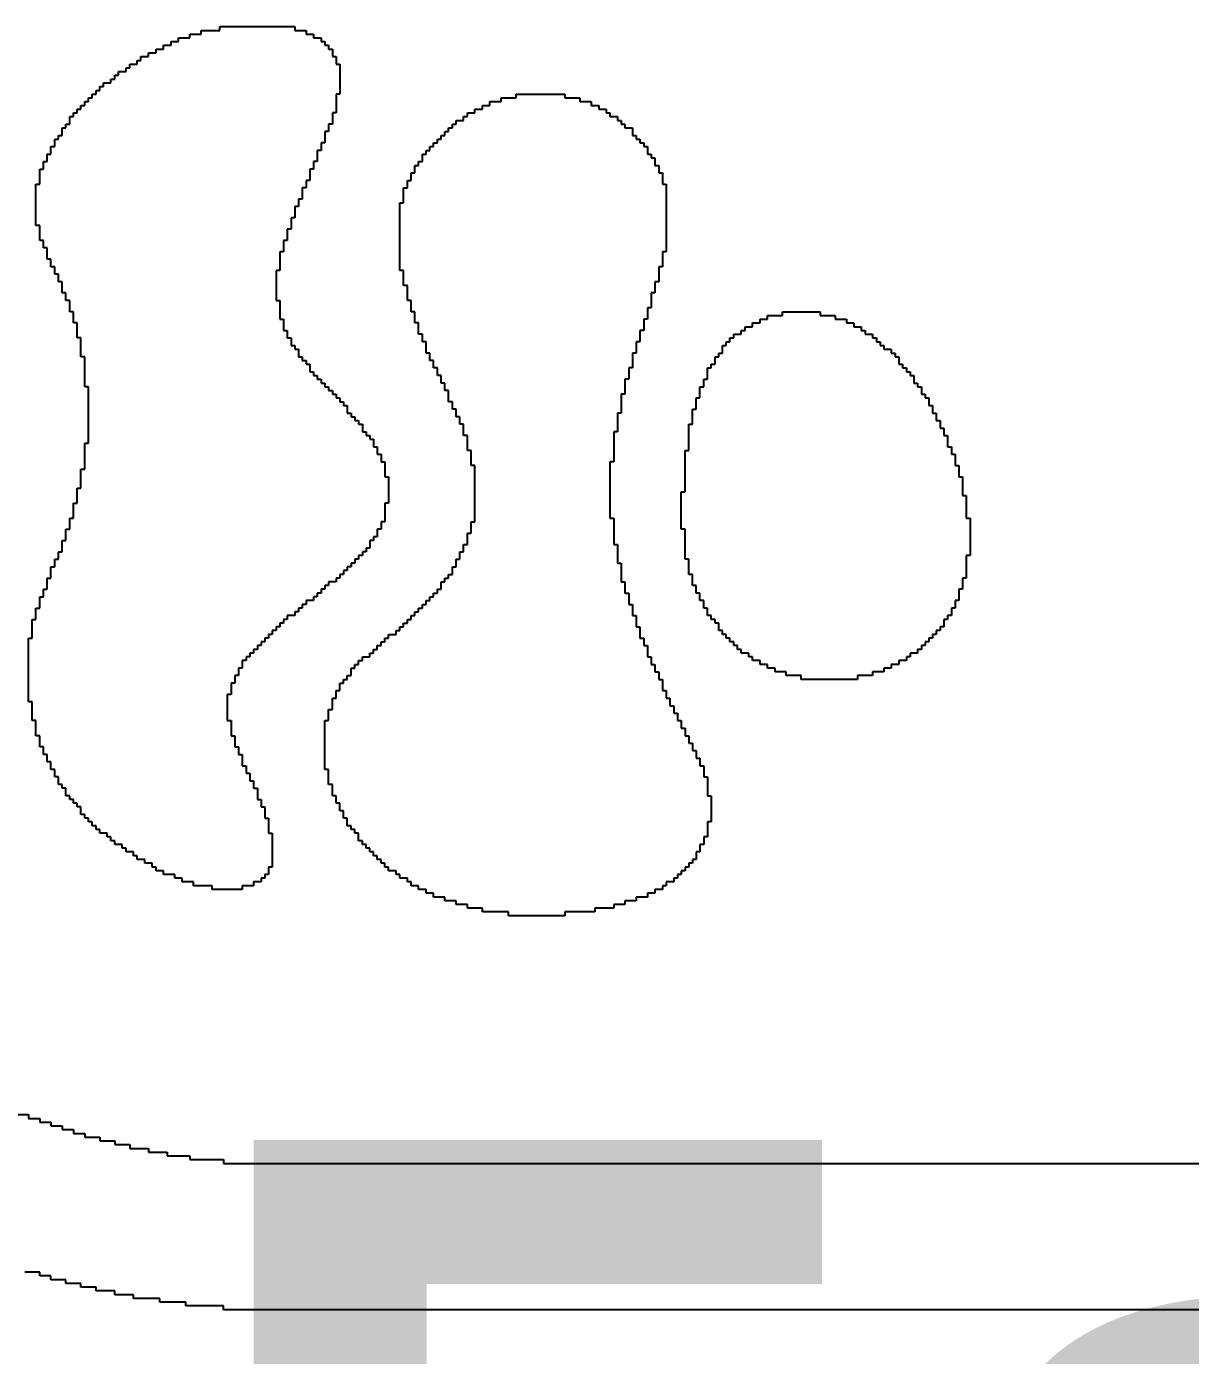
# Model space of a CAD drawing. Header units: inches. Extents: x -0.01 to 8.25, y -0.01 to 4.91.
# Drawn here: x 6.1555 to 6.2785, y 1.0331 to 1.1735 of the extents above; entities that cross this region are included whole.
import ezdxf

# ---------------------------------------------------------------- set-up
doc = ezdxf.new("R2010")
doc.units = ezdxf.units.IN
doc.header["$MEASUREMENT"] = 0
doc.layers.add('Top Overlay', color=2, linetype='Continuous')
doc.styles.add('Consolas_Bold', font='', dxfattribs={"height": 0.2})
doc.styles.get('Consolas_Bold').set_extended_font_data('Consolas', bold=True)

msp = doc.modelspace()

# ---------------------------------------------------------------- linework, layer by layer
at = {"layer": 'Top Overlay'}
for p, q in [((6.17273, 1.17235), (6.17273, 1.17275)), ((6.17273, 1.17275), (6.17392, 1.17275)), ((6.17392, 1.17275), (6.17392, 1.17314)), ((6.17392, 1.17314), (6.1759, 1.17314)), ((6.1759, 1.17314), (6.1759, 1.17354)), ((6.1759, 1.17354), (6.18383, 1.17354)), ((6.18383, 1.17354), (6.18383, 1.17314)), ((6.18383, 1.17314), (6.18502, 1.17314)), ((6.18502, 1.17314), (6.18502, 1.17275)), ((6.18502, 1.17275), (6.18581, 1.17275)), ((6.18581, 1.17275), (6.18581, 1.17235)), ((6.16995, 1.17116), (6.16995, 1.17156)), ((6.16995, 1.17156), (6.17075, 1.17156)), ((6.17075, 1.17156), (6.17075, 1.17195)), ((6.17075, 1.17195), (6.17154, 1.17195)), ((6.17154, 1.17195), (6.17154, 1.17235)), ((6.17154, 1.17235), (6.17273, 1.17235)), ((6.18581, 1.17235), (6.18661, 1.17235)), ((6.18661, 1.17235), (6.18661, 1.17195)), ((6.18661, 1.17195), (6.187, 1.17195)), ((6.187, 1.17195), (6.187, 1.17156)), ((6.187, 1.17156), (6.1874, 1.17156)), ((6.1874, 1.17156), (6.1874, 1.17116)), ((6.16718, 1.16958), (6.16718, 1.16997)), ((6.16718, 1.16997), (6.16757, 1.16997)), ((6.16757, 1.16997), (6.16757, 1.17037)), ((6.16757, 1.17037), (6.16837, 1.17037)), ((6.16837, 1.17037), (6.16837, 1.17076)), ((6.16837, 1.17076), (6.16916, 1.17076)), ((6.16916, 1.17076), (6.16916, 1.17116)), ((6.16916, 1.17116), (6.16995, 1.17116)), ((6.1874, 1.17116), (6.1878, 1.17116)), ((6.1878, 1.17116), (6.1878, 1.17037)), ((6.1878, 1.17037), (6.18819, 1.17037)), ((6.18819, 1.17037), (6.18819, 1.16958)), ((6.1652, 1.16839), (6.1652, 1.16878)), ((6.1652, 1.16878), (6.16599, 1.16878)), ((6.16599, 1.16878), (6.16599, 1.16918)), ((6.16599, 1.16918), (6.16639, 1.16918)), ((6.16639, 1.16918), (6.16639, 1.16958)), ((6.16639, 1.16958), (6.16718, 1.16958)), ((6.18819, 1.16958), (6.18859, 1.16958)), ((6.18859, 1.16958), (6.18859, 1.1664)), ((6.16321, 1.1668), (6.16321, 1.1672)), ((6.16321, 1.1672), (6.16361, 1.1672)), ((6.16361, 1.1672), (6.16361, 1.16759)), ((6.16361, 1.16759), (6.1644, 1.16759)), ((6.1644, 1.16759), (6.1644, 1.16799)), ((6.1644, 1.16799), (6.1648, 1.16799)), ((6.1648, 1.16799), (6.1648, 1.16839)), ((6.1648, 1.16839), (6.1652, 1.16839)), ((6.16163, 1.16521), (6.16163, 1.16561)), ((6.16163, 1.16561), (6.16202, 1.16561)), ((6.16202, 1.16561), (6.16202, 1.16601)), ((6.16202, 1.16601), (6.16242, 1.16601)), ((6.16242, 1.16601), (6.16242, 1.1664)), ((6.16242, 1.1664), (6.16282, 1.1664)), ((6.16282, 1.1664), (6.16282, 1.1668)), ((6.16282, 1.1668), (6.16321, 1.1668)), ((6.18859, 1.1664), (6.18819, 1.1664)), ((6.18819, 1.1664), (6.18819, 1.16442)), ((6.20445, 1.16521), (6.20445, 1.16561)), ((6.20445, 1.16561), (6.20564, 1.16561)), ((6.20564, 1.16561), (6.20564, 1.16601)), ((6.20564, 1.16601), (6.20722, 1.16601)), ((6.20722, 1.16601), (6.20722, 1.1664)), ((6.20722, 1.1664), (6.21238, 1.1664)), ((6.21238, 1.1664), (6.21238, 1.16601)), ((6.21238, 1.16601), (6.21396, 1.16601)), ((6.21396, 1.16601), (6.21396, 1.16561)), ((6.21396, 1.16561), (6.21515, 1.16561)), ((6.21515, 1.16561), (6.21515, 1.16521)), ((6.16044, 1.16402), (6.16044, 1.16442)), ((6.16044, 1.16442), (6.16083, 1.16442)), ((6.16083, 1.16442), (6.16083, 1.16482)), ((6.16083, 1.16482), (6.16123, 1.16482)), ((6.16123, 1.16482), (6.16123, 1.16521)), ((6.16123, 1.16521), (6.16163, 1.16521)), ((6.18819, 1.16442), (6.1878, 1.16442)), ((6.1878, 1.16442), (6.1878, 1.16323)), ((6.20207, 1.16402), (6.20207, 1.16442)), ((6.20207, 1.16442), (6.20286, 1.16442)), ((6.20286, 1.16442), (6.20286, 1.16482)), ((6.20286, 1.16482), (6.20366, 1.16482)), ((6.20366, 1.16482), (6.20366, 1.16521)), ((6.20366, 1.16521), (6.20445, 1.16521)), ((6.21515, 1.16521), (6.21595, 1.16521)), ((6.21595, 1.16521), (6.21595, 1.16482)), ((6.21595, 1.16482), (6.21674, 1.16482)), ((6.21674, 1.16482), (6.21674, 1.16442)), ((6.21674, 1.16442), (6.21714, 1.16442)), ((6.21714, 1.16442), (6.21714, 1.16402)), ((6.15925, 1.16204), (6.15925, 1.16283)), ((6.15925, 1.16283), (6.15964, 1.16283)), ((6.15964, 1.16283), (6.15964, 1.16323)), ((6.15964, 1.16323), (6.16004, 1.16323)), ((6.16004, 1.16323), (6.16004, 1.16402)), ((6.16004, 1.16402), (6.16044, 1.16402)), ((6.1878, 1.16323), (6.1874, 1.16323)), ((6.1874, 1.16323), (6.1874, 1.16244)), ((6.20009, 1.16244), (6.20009, 1.16283)), ((6.20009, 1.16283), (6.20048, 1.16283)), ((6.20048, 1.16283), (6.20048, 1.16323)), ((6.20048, 1.16323), (6.20088, 1.16323)), ((6.20088, 1.16323), (6.20088, 1.16363)), ((6.20088, 1.16363), (6.20167, 1.16363)), ((6.20167, 1.16363), (6.20167, 1.16402)), ((6.20167, 1.16402), (6.20207, 1.16402)), ((6.21714, 1.16402), (6.21793, 1.16402)), ((6.21793, 1.16402), (6.21793, 1.16363)), ((6.21793, 1.16363), (6.21833, 1.16363)), ((6.21833, 1.16363), (6.21833, 1.16323)), ((6.21833, 1.16323), (6.21872, 1.16323)), ((6.21872, 1.16323), (6.21872, 1.16283)), ((6.21872, 1.16283), (6.21952, 1.16283)), ((6.21952, 1.16283), (6.21952, 1.16204)), ((6.15846, 1.16085), (6.15846, 1.16165)), ((6.15846, 1.16165), (6.15885, 1.16165)), ((6.15885, 1.16165), (6.15885, 1.16204)), ((6.15885, 1.16204), (6.15925, 1.16204)), ((6.1874, 1.16244), (6.187, 1.16244)), ((6.187, 1.16244), (6.187, 1.16125)), ((6.1989, 1.16125), (6.1989, 1.16165)), ((6.1989, 1.16165), (6.19929, 1.16165)), ((6.19929, 1.16165), (6.19929, 1.16204)), ((6.19929, 1.16204), (6.19969, 1.16204)), ((6.19969, 1.16204), (6.19969, 1.16244)), ((6.19969, 1.16244), (6.20009, 1.16244)), ((6.21952, 1.16204), (6.21991, 1.16204)), ((6.21991, 1.16204), (6.21991, 1.16165)), ((6.21991, 1.16165), (6.22031, 1.16165)), ((6.22031, 1.16165), (6.22031, 1.16125)), ((6.15766, 1.15927), (6.15766, 1.16006)), ((6.15766, 1.16006), (6.15806, 1.16006)), ((6.15806, 1.16006), (6.15806, 1.16085)), ((6.15806, 1.16085), (6.15846, 1.16085)), ((6.18661, 1.16046), (6.18621, 1.16046)), ((6.18621, 1.16046), (6.18621, 1.15927)), ((6.187, 1.16125), (6.18661, 1.16125)), ((6.18661, 1.16125), (6.18661, 1.16046)), ((6.19731, 1.15927), (6.19731, 1.16006)), ((6.19731, 1.16006), (6.19771, 1.16006)), ((6.19771, 1.16006), (6.19771, 1.16046)), ((6.19771, 1.16046), (6.19811, 1.16046)), ((6.19811, 1.16046), (6.19811, 1.16085)), ((6.19811, 1.16085), (6.1985, 1.16085)), ((6.1985, 1.16085), (6.1985, 1.16125)), ((6.1985, 1.16125), (6.1989, 1.16125)), ((6.22031, 1.16125), (6.22071, 1.16125)), ((6.22071, 1.16125), (6.22071, 1.16085)), ((6.22071, 1.16085), (6.2211, 1.16085)), ((6.2211, 1.16085), (6.2211, 1.16006)), ((6.2211, 1.16006), (6.2215, 1.16006)), ((6.2215, 1.16006), (6.2215, 1.15966)), ((6.15727, 1.15847), (6.15727, 1.15927)), ((6.15727, 1.15927), (6.15766, 1.15927)), ((6.18621, 1.15927), (6.18581, 1.15927)), ((6.18581, 1.15927), (6.18581, 1.15847)), ((6.19652, 1.15808), (6.19652, 1.15887)), ((6.19652, 1.15887), (6.19692, 1.15887)), ((6.19692, 1.15887), (6.19692, 1.15927)), ((6.19692, 1.15927), (6.19731, 1.15927)), ((6.2215, 1.15966), (6.22189, 1.15966)), ((6.22189, 1.15966), (6.22189, 1.15887)), ((6.22189, 1.15887), (6.22229, 1.15887)), ((6.22229, 1.15887), (6.22229, 1.15808)), ((6.15687, 1.15689), (6.15687, 1.15847)), ((6.15687, 1.15847), (6.15727, 1.15847)), ((6.18542, 1.15728), (6.18502, 1.15728)), ((6.18502, 1.15728), (6.18502, 1.15649)), ((6.18581, 1.15847), (6.18542, 1.15847)), ((6.18542, 1.15847), (6.18542, 1.15728)), ((6.19573, 1.15649), (6.19573, 1.15728)), ((6.19573, 1.15728), (6.19612, 1.15728)), ((6.19612, 1.15728), (6.19612, 1.15808)), ((6.19612, 1.15808), (6.19652, 1.15808)), ((6.22229, 1.15808), (6.22269, 1.15808)), ((6.22269, 1.15808), (6.22269, 1.15689)), ((6.15647, 1.15253), (6.15647, 1.15689)), ((6.15647, 1.15689), (6.15687, 1.15689)), ((6.18502, 1.15649), (6.18462, 1.15649)), ((6.18462, 1.15649), (6.18462, 1.1553)), ((6.19533, 1.1549), (6.19533, 1.15649)), ((6.19533, 1.15649), (6.19573, 1.15649)), ((6.22269, 1.15689), (6.22308, 1.15689)), ((6.22308, 1.15689), (6.22308, 1.14975)), ((6.18423, 1.15451), (6.18383, 1.15451)), ((6.18383, 1.15451), (6.18383, 1.15332)), ((6.18462, 1.1553), (6.18423, 1.1553)), ((6.18423, 1.1553), (6.18423, 1.15451)), ((6.19493, 1.14777), (6.19493, 1.1549)), ((6.19493, 1.1549), (6.19533, 1.1549)), ((6.18383, 1.15332), (6.18343, 1.15332)), ((6.18343, 1.15332), (6.18343, 1.15213)), ((6.15687, 1.15253), (6.15647, 1.15253)), ((6.15687, 1.15094), (6.15687, 1.15253)), ((6.18343, 1.15213), (6.18304, 1.15213)), ((6.18304, 1.15213), (6.18304, 1.15094)), ((6.15727, 1.15094), (6.15687, 1.15094)), ((6.15727, 1.15015), (6.15727, 1.15094)), ((6.18304, 1.15094), (6.18264, 1.15094)), ((6.18264, 1.15094), (6.18264, 1.14975)), ((6.15766, 1.15015), (6.15727, 1.15015)), ((6.15766, 1.14896), (6.15766, 1.15015)), ((6.15806, 1.14896), (6.15766, 1.14896)), ((6.15806, 1.14816), (6.15806, 1.14896)), ((6.18264, 1.14975), (6.18225, 1.14975)), ((6.18225, 1.14975), (6.18225, 1.14777)), ((6.22308, 1.14975), (6.22269, 1.14975)), ((6.22269, 1.14975), (6.22269, 1.14816)), ((6.15846, 1.14816), (6.15806, 1.14816)), ((6.15846, 1.14737), (6.15846, 1.14816)), ((6.15885, 1.14737), (6.15846, 1.14737)), ((6.15885, 1.14658), (6.15885, 1.14737)), ((6.18225, 1.14777), (6.18185, 1.14777)), ((6.18185, 1.14777), (6.18185, 1.1446)), ((6.19533, 1.14777), (6.19493, 1.14777)), ((6.19533, 1.14618), (6.19533, 1.14777)), ((6.22269, 1.14816), (6.22229, 1.14816)), ((6.22229, 1.14816), (6.22229, 1.14658)), ((6.15925, 1.14658), (6.15885, 1.14658)), ((6.15925, 1.14539), (6.15925, 1.14658)), ((6.19573, 1.14618), (6.19533, 1.14618)), ((6.19573, 1.1446), (6.19573, 1.14618)), ((6.22229, 1.14658), (6.22189, 1.14658)), ((6.22189, 1.14658), (6.22189, 1.14539)), ((6.15964, 1.14539), (6.15925, 1.14539)), ((6.15964, 1.1446), (6.15964, 1.14539)), ((6.16004, 1.1446), (6.15964, 1.1446)), ((6.16004, 1.14341), (6.16004, 1.1446)), ((6.18185, 1.1446), (6.18225, 1.1446)), ((6.18225, 1.1446), (6.18225, 1.14261)), ((6.19612, 1.1446), (6.19573, 1.1446)), ((6.19612, 1.14341), (6.19612, 1.1446)), ((6.22189, 1.14539), (6.2215, 1.14539)), ((6.2215, 1.14539), (6.2215, 1.1438)), ((6.16044, 1.14341), (6.16004, 1.14341)), ((6.16044, 1.14222), (6.16044, 1.14341)), ((6.19652, 1.14341), (6.19612, 1.14341)), ((6.19652, 1.14222), (6.19652, 1.14341)), ((6.2215, 1.1438), (6.2211, 1.1438)), ((6.2211, 1.1438), (6.2211, 1.14261)), ((6.23538, 1.14301), (6.23538, 1.14341)), ((6.23538, 1.14341), (6.23934, 1.14341)), ((6.23934, 1.14341), (6.23934, 1.14301)), ((6.16083, 1.14222), (6.16044, 1.14222)), ((6.16083, 1.14063), (6.16083, 1.14222)), ((6.18225, 1.14261), (6.18264, 1.14261)), ((6.18264, 1.14261), (6.18264, 1.14142)), ((6.19692, 1.14222), (6.19652, 1.14222)), ((6.19692, 1.14103), (6.19692, 1.14222)), ((6.2211, 1.14261), (6.22071, 1.14261)), ((6.22071, 1.14261), (6.22071, 1.14142)), ((6.23141, 1.14142), (6.23141, 1.14182)), ((6.23141, 1.14182), (6.2322, 1.14182)), ((6.2322, 1.14182), (6.2322, 1.14222)), ((6.2322, 1.14222), (6.233, 1.14222)), ((6.233, 1.14222), (6.233, 1.14261)), ((6.233, 1.14261), (6.23379, 1.14261)), ((6.23379, 1.14261), (6.23379, 1.14301)), ((6.23379, 1.14301), (6.23538, 1.14301)), ((6.23934, 1.14301), (6.24093, 1.14301)), ((6.24093, 1.14301), (6.24093, 1.14261)), ((6.24093, 1.14261), (6.24212, 1.14261)), ((6.24212, 1.14261), (6.24212, 1.14222)), ((6.24212, 1.14222), (6.24291, 1.14222)), ((6.24291, 1.14222), (6.24291, 1.14182)), ((6.24291, 1.14182), (6.2437, 1.14182)), ((6.2437, 1.14182), (6.2437, 1.14142)), ((6.16123, 1.14063), (6.16083, 1.14063)), ((6.16123, 1.13865), (6.16123, 1.14063)), ((6.18264, 1.14142), (6.18304, 1.14142)), ((6.18304, 1.14142), (6.18304, 1.14063)), ((6.18304, 1.14063), (6.18343, 1.14063)), ((6.18343, 1.14063), (6.18343, 1.13984)), ((6.19731, 1.14103), (6.19692, 1.14103)), ((6.19731, 1.14023), (6.19731, 1.14103)), ((6.22071, 1.14142), (6.22031, 1.14142)), ((6.22031, 1.14142), (6.22031, 1.14023)), ((6.22982, 1.14023), (6.22982, 1.14063)), ((6.22982, 1.14063), (6.23022, 1.14063)), ((6.23022, 1.14063), (6.23022, 1.14103)), ((6.23022, 1.14103), (6.23101, 1.14103)), ((6.23101, 1.14103), (6.23101, 1.14142)), ((6.23101, 1.14142), (6.23141, 1.14142)), ((6.2437, 1.14142), (6.2441, 1.14142)), ((6.2441, 1.14142), (6.2441, 1.14103)), ((6.2441, 1.14103), (6.24489, 1.14103)), ((6.24489, 1.14103), (6.24489, 1.14063)), ((6.24489, 1.14063), (6.24529, 1.14063)), ((6.24529, 1.14063), (6.24529, 1.14023)), ((6.18343, 1.13984), (6.18383, 1.13984)), ((6.18383, 1.13984), (6.18383, 1.13944)), ((6.18383, 1.13944), (6.18423, 1.13944)), ((6.18423, 1.13944), (6.18423, 1.13865)), ((6.19771, 1.14023), (6.19731, 1.14023)), ((6.19771, 1.13904), (6.19771, 1.14023)), ((6.19811, 1.13904), (6.19771, 1.13904)), ((6.19811, 1.13825), (6.19811, 1.13904)), ((6.21991, 1.13904), (6.21952, 1.13904)), ((6.21952, 1.13904), (6.21952, 1.13746)), ((6.22031, 1.14023), (6.21991, 1.14023)), ((6.21991, 1.14023), (6.21991, 1.13904)), ((6.22864, 1.13865), (6.22864, 1.13904)), ((6.22864, 1.13904), (6.22903, 1.13904)), ((6.22903, 1.13904), (6.22903, 1.13984)), ((6.22903, 1.13984), (6.22943, 1.13984)), ((6.22943, 1.13984), (6.22943, 1.14023)), ((6.22943, 1.14023), (6.22982, 1.14023)), ((6.24529, 1.14023), (6.24568, 1.14023)), ((6.24568, 1.14023), (6.24568, 1.13984)), ((6.24568, 1.13984), (6.24608, 1.13984)), ((6.24608, 1.13984), (6.24608, 1.13944)), ((6.24608, 1.13944), (6.24687, 1.13944)), ((6.24687, 1.13944), (6.24687, 1.13904)), ((6.24687, 1.13904), (6.24727, 1.13904)), ((6.24727, 1.13904), (6.24727, 1.13865)), ((6.16163, 1.13865), (6.16123, 1.13865)), ((6.16163, 1.13548), (6.16163, 1.13865)), ((6.18423, 1.13865), (6.18462, 1.13865)), ((6.18462, 1.13865), (6.18462, 1.13825)), ((6.18462, 1.13825), (6.18502, 1.13825)), ((6.18502, 1.13825), (6.18502, 1.13786)), ((6.18502, 1.13786), (6.18542, 1.13786)), ((6.18542, 1.13786), (6.18542, 1.13706)), ((6.1985, 1.13825), (6.19811, 1.13825)), ((6.1985, 1.13746), (6.1985, 1.13825)), ((6.22784, 1.13746), (6.22784, 1.13786)), ((6.22784, 1.13786), (6.22824, 1.13786)), ((6.22824, 1.13786), (6.22824, 1.13865)), ((6.22824, 1.13865), (6.22864, 1.13865)), ((6.24727, 1.13865), (6.24767, 1.13865)), ((6.24767, 1.13865), (6.24767, 1.13786)), ((6.24767, 1.13786), (6.24806, 1.13786)), ((6.24806, 1.13786), (6.24806, 1.13746)), ((6.18542, 1.13706), (6.18581, 1.13706)), ((6.18581, 1.13706), (6.18581, 1.13667)), ((6.18581, 1.13667), (6.18621, 1.13667)), ((6.18621, 1.13667), (6.18621, 1.13627)), ((6.18621, 1.13627), (6.18661, 1.13627)), ((6.18661, 1.13627), (6.18661, 1.13587)), ((6.1989, 1.13746), (6.1985, 1.13746)), ((6.1989, 1.13667), (6.1989, 1.13746)), ((6.19929, 1.13667), (6.1989, 1.13667)), ((6.19929, 1.13587), (6.19929, 1.13667)), ((6.21912, 1.13627), (6.21872, 1.13627)), ((6.21872, 1.13627), (6.21872, 1.13468)), ((6.21952, 1.13746), (6.21912, 1.13746)), ((6.21912, 1.13746), (6.21912, 1.13627)), ((6.22705, 1.13548), (6.22705, 1.13627)), ((6.22705, 1.13627), (6.22745, 1.13627)), ((6.22745, 1.13627), (6.22745, 1.13746)), ((6.22745, 1.13746), (6.22784, 1.13746)), ((6.24806, 1.13746), (6.24846, 1.13746)), ((6.24846, 1.13746), (6.24846, 1.13706)), ((6.24846, 1.13706), (6.24886, 1.13706)), ((6.24886, 1.13706), (6.24886, 1.13667)), ((6.24886, 1.13667), (6.24925, 1.13667)), ((6.24925, 1.13667), (6.24925, 1.13587)), ((6.16202, 1.13548), (6.16163, 1.13548)), ((6.16202, 1.12953), (6.16202, 1.13548)), ((6.18661, 1.13587), (6.187, 1.13587)), ((6.187, 1.13587), (6.187, 1.13548)), ((6.187, 1.13548), (6.1874, 1.13548)), ((6.1874, 1.13548), (6.1874, 1.13508)), ((6.1874, 1.13508), (6.1878, 1.13508)), ((6.1878, 1.13508), (6.1878, 1.13468)), ((6.19969, 1.13587), (6.19929, 1.13587)), ((6.19969, 1.13508), (6.19969, 1.13587)), ((6.20009, 1.13508), (6.19969, 1.13508)), ((6.20009, 1.13389), (6.20009, 1.13508)), ((6.22665, 1.13429), (6.22665, 1.13548)), ((6.22665, 1.13548), (6.22705, 1.13548)), ((6.24925, 1.13587), (6.24965, 1.13587)), ((6.24965, 1.13587), (6.24965, 1.13548)), ((6.24965, 1.13548), (6.25005, 1.13548)), ((6.25005, 1.13548), (6.25005, 1.13468)), ((6.1878, 1.13468), (6.18819, 1.13468)), ((6.18819, 1.13468), (6.18819, 1.13429)), ((6.18819, 1.13429), (6.18859, 1.13429)), ((6.18859, 1.13429), (6.18859, 1.13389)), ((6.18859, 1.13389), (6.18899, 1.13389)), ((6.18899, 1.13389), (6.18899, 1.13349)), ((6.18899, 1.13349), (6.18938, 1.13349)), ((6.18938, 1.13349), (6.18938, 1.1327)), ((6.20048, 1.13389), (6.20009, 1.13389)), ((6.20048, 1.1331), (6.20048, 1.13389)), ((6.21872, 1.13468), (6.21833, 1.13468)), ((6.21833, 1.13468), (6.21833, 1.1327)), ((6.22626, 1.1331), (6.22626, 1.13429)), ((6.22626, 1.13429), (6.22665, 1.13429)), ((6.25005, 1.13468), (6.25044, 1.13468)), ((6.25044, 1.13468), (6.25044, 1.13429)), ((6.25044, 1.13429), (6.25084, 1.13429)), ((6.25084, 1.13429), (6.25084, 1.13349)), ((6.25084, 1.13349), (6.25124, 1.13349)), ((6.25124, 1.13349), (6.25124, 1.1327)), ((6.18938, 1.1327), (6.18978, 1.1327)), ((6.18978, 1.1327), (6.18978, 1.1323)), ((6.18978, 1.1323), (6.19018, 1.1323)), ((6.19018, 1.1323), (6.19018, 1.13191)), ((6.19018, 1.13191), (6.19057, 1.13191)), ((6.19057, 1.13191), (6.19057, 1.13151)), ((6.20088, 1.1331), (6.20048, 1.1331)), ((6.20088, 1.1323), (6.20088, 1.1331)), ((6.20128, 1.1323), (6.20088, 1.1323)), ((6.20128, 1.13151), (6.20128, 1.1323)), ((6.21833, 1.1327), (6.21793, 1.1327)), ((6.21793, 1.1327), (6.21793, 1.13072)), ((6.22586, 1.13151), (6.22586, 1.1331)), ((6.22586, 1.1331), (6.22626, 1.1331)), ((6.25124, 1.1327), (6.25163, 1.1327)), ((6.25163, 1.1327), (6.25163, 1.13191)), ((6.25163, 1.13191), (6.25203, 1.13191)), ((6.25203, 1.13191), (6.25203, 1.13111)), ((6.19057, 1.13151), (6.19097, 1.13151)), ((6.19097, 1.13151), (6.19097, 1.13072)), ((6.19097, 1.13072), (6.19136, 1.13072)), ((6.19136, 1.13072), (6.19136, 1.13032)), ((6.20167, 1.13151), (6.20128, 1.13151)), ((6.20167, 1.13032), (6.20167, 1.13151)), ((6.21793, 1.13072), (6.21753, 1.13072)), ((6.21753, 1.13072), (6.21753, 1.12755)), ((6.22546, 1.12874), (6.22546, 1.13151)), ((6.22546, 1.13151), (6.22586, 1.13151)), ((6.25203, 1.13111), (6.25243, 1.13111)), ((6.25243, 1.13111), (6.25243, 1.13032)), ((6.16163, 1.12675), (6.16163, 1.12953)), ((6.16163, 1.12953), (6.16202, 1.12953)), ((6.19136, 1.13032), (6.19176, 1.13032)), ((6.19176, 1.13032), (6.19176, 1.12993)), ((6.19176, 1.12993), (6.19216, 1.12993)), ((6.19216, 1.12993), (6.19216, 1.12913)), ((6.19216, 1.12913), (6.19255, 1.12913)), ((6.19255, 1.12913), (6.19255, 1.12834)), ((6.20207, 1.13032), (6.20167, 1.13032)), ((6.20207, 1.12874), (6.20207, 1.13032)), ((6.25243, 1.13032), (6.25282, 1.13032)), ((6.25282, 1.13032), (6.25282, 1.12913)), ((6.25282, 1.12913), (6.25322, 1.12913)), ((6.25322, 1.12913), (6.25322, 1.12834)), ((6.19255, 1.12834), (6.19295, 1.12834)), ((6.19295, 1.12834), (6.19295, 1.12755)), ((6.20247, 1.12874), (6.20207, 1.12874)), ((6.20247, 1.12715), (6.20247, 1.12874)), ((6.22507, 1.12437), (6.22507, 1.12874)), ((6.22507, 1.12874), (6.22546, 1.12874)), ((6.25322, 1.12834), (6.25361, 1.12834)), ((6.25361, 1.12834), (6.25361, 1.12715)), ((6.16123, 1.12477), (6.16123, 1.12675)), ((6.16123, 1.12675), (6.16163, 1.12675)), ((6.19295, 1.12755), (6.19335, 1.12755)), ((6.19335, 1.12755), (6.19335, 1.12596)), ((6.20286, 1.12715), (6.20247, 1.12715)), ((6.20286, 1.1212), (6.20286, 1.12715)), ((6.21753, 1.12755), (6.21714, 1.12755)), ((6.21714, 1.12755), (6.21714, 1.1216)), ((6.25361, 1.12715), (6.25401, 1.12715)), ((6.25401, 1.12715), (6.25401, 1.12596)), ((6.19335, 1.12596), (6.19374, 1.12596)), ((6.19374, 1.12596), (6.19374, 1.12318)), ((6.25401, 1.12596), (6.25441, 1.12596)), ((6.25441, 1.12596), (6.25441, 1.12398)), ((6.16083, 1.12318), (6.16083, 1.12477)), ((6.16083, 1.12477), (6.16123, 1.12477)), ((6.22467, 1.12041), (6.22467, 1.12437)), ((6.22467, 1.12437), (6.22507, 1.12437)), ((6.25441, 1.12398), (6.2548, 1.12398)), ((6.2548, 1.12398), (6.2548, 1.1216)), ((6.16044, 1.1216), (6.16044, 1.12318)), ((6.16044, 1.12318), (6.16083, 1.12318)), ((6.19374, 1.12318), (6.19335, 1.12318)), ((6.19335, 1.12318), (6.19335, 1.1212)), ((6.16004, 1.12041), (6.16004, 1.1216)), ((6.16004, 1.1216), (6.16044, 1.1216)), ((6.19335, 1.1212), (6.19295, 1.1212)), ((6.19295, 1.1212), (6.19295, 1.12041)), ((6.20247, 1.12001), (6.20247, 1.1212)), ((6.20247, 1.1212), (6.20286, 1.1212)), ((6.21714, 1.1216), (6.21753, 1.1216)), ((6.21753, 1.1216), (6.21753, 1.11882)), ((6.2548, 1.1216), (6.2552, 1.1216)), ((6.2552, 1.1216), (6.2552, 1.11763)), ((6.15964, 1.11922), (6.15964, 1.12041)), ((6.15964, 1.12041), (6.16004, 1.12041)), ((6.19255, 1.11962), (6.19216, 1.11962)), ((6.19216, 1.11962), (6.19216, 1.11922)), ((6.19295, 1.12041), (6.19255, 1.12041)), ((6.19255, 1.12041), (6.19255, 1.11962)), ((6.20207, 1.11882), (6.20207, 1.12001)), ((6.20207, 1.12001), (6.20247, 1.12001)), ((6.22507, 1.12041), (6.22467, 1.12041)), ((6.22507, 1.11724), (6.22507, 1.12041)), ((6.15885, 1.11724), (6.15885, 1.11803)), ((6.15885, 1.11803), (6.15925, 1.11803)), ((6.15925, 1.11803), (6.15925, 1.11922)), ((6.15925, 1.11922), (6.15964, 1.11922)), ((6.19136, 1.11803), (6.19097, 1.11803)), ((6.19097, 1.11803), (6.19097, 1.11763)), ((6.19176, 1.11843), (6.19136, 1.11843)), ((6.19136, 1.11843), (6.19136, 1.11803)), ((6.19216, 1.11922), (6.19176, 1.11922)), ((6.19176, 1.11922), (6.19176, 1.11843)), ((6.20128, 1.11724), (6.20128, 1.11803)), ((6.20128, 1.11803), (6.20167, 1.11803)), ((6.20167, 1.11803), (6.20167, 1.11882)), ((6.20167, 1.11882), (6.20207, 1.11882)), ((6.21753, 1.11882), (6.21793, 1.11882)), ((6.21793, 1.11882), (6.21793, 1.11684)), ((6.15846, 1.11644), (6.15846, 1.11724)), ((6.15846, 1.11724), (6.15885, 1.11724)), ((6.19018, 1.11684), (6.18978, 1.11684)), ((6.18978, 1.11684), (6.18978, 1.11644)), ((6.19057, 1.11724), (6.19018, 1.11724)), ((6.19018, 1.11724), (6.19018, 1.11684)), ((6.19097, 1.11763), (6.19057, 1.11763)), ((6.19057, 1.11763), (6.19057, 1.11724)), ((6.20088, 1.11644), (6.20088, 1.11724)), ((6.20088, 1.11724), (6.20128, 1.11724)), ((6.21793, 1.11684), (6.21833, 1.11684)), ((6.21833, 1.11684), (6.21833, 1.11486)), ((6.22546, 1.11724), (6.22507, 1.11724)), ((6.22546, 1.11565), (6.22546, 1.11724)), ((6.2552, 1.11763), (6.2548, 1.11763)), ((6.2548, 1.11763), (6.2548, 1.11525)), ((6.15766, 1.11407), (6.15766, 1.11525)), ((6.15766, 1.11525), (6.15806, 1.11525)), ((6.15806, 1.11525), (6.15806, 1.11644)), ((6.15806, 1.11644), (6.15846, 1.11644)), ((6.18859, 1.11525), (6.18819, 1.11525)), ((6.18819, 1.11525), (6.18819, 1.11486)), ((6.18899, 1.11565), (6.18859, 1.11565)), ((6.18859, 1.11565), (6.18859, 1.11525)), ((6.18938, 1.11605), (6.18899, 1.11605)), ((6.18899, 1.11605), (6.18899, 1.11565)), ((6.18978, 1.11644), (6.18938, 1.11644)), ((6.18938, 1.11644), (6.18938, 1.11605)), ((6.19969, 1.11486), (6.19969, 1.11525)), ((6.19969, 1.11525), (6.20009, 1.11525)), ((6.20009, 1.11525), (6.20009, 1.11565)), ((6.20009, 1.11565), (6.20048, 1.11565)), ((6.20048, 1.11565), (6.20048, 1.11644)), ((6.20048, 1.11644), (6.20088, 1.11644)), ((6.22586, 1.11565), (6.22546, 1.11565)), ((6.22586, 1.11446), (6.22586, 1.11565)), ((6.2548, 1.11525), (6.25441, 1.11525)), ((6.25441, 1.11525), (6.25441, 1.11407)), ((6.15727, 1.11327), (6.15727, 1.11407)), ((6.15727, 1.11407), (6.15766, 1.11407)), ((6.18661, 1.11367), (6.18621, 1.11367)), ((6.18621, 1.11367), (6.18621, 1.11327)), ((6.187, 1.11407), (6.18661, 1.11407)), ((6.18661, 1.11407), (6.18661, 1.11367)), ((6.1874, 1.11446), (6.187, 1.11446)), ((6.187, 1.11446), (6.187, 1.11407)), ((6.18819, 1.11486), (6.1874, 1.11486)), ((6.1874, 1.11486), (6.1874, 1.11446)), ((6.1985, 1.11327), (6.1985, 1.11367)), ((6.1985, 1.11367), (6.1989, 1.11367)), ((6.1989, 1.11407), (6.19929, 1.11407)), ((6.1989, 1.11367), (6.1989, 1.11407)), ((6.19929, 1.11407), (6.19929, 1.11486)), ((6.19929, 1.11486), (6.19969, 1.11486)), ((6.21833, 1.11486), (6.21872, 1.11486)), ((6.21872, 1.11486), (6.21872, 1.11367)), ((6.21872, 1.11367), (6.21912, 1.11367)), ((6.21912, 1.11367), (6.21912, 1.11248)), ((6.22626, 1.11446), (6.22586, 1.11446)), ((6.22626, 1.11367), (6.22626, 1.11446)), ((6.22665, 1.11367), (6.22626, 1.11367)), ((6.22665, 1.11288), (6.22665, 1.11367)), ((6.25441, 1.11407), (6.25401, 1.11407)), ((6.25401, 1.11407), (6.25401, 1.11288)), ((6.15687, 1.11208), (6.15687, 1.11327)), ((6.15687, 1.11327), (6.15727, 1.11327)), ((6.18502, 1.11248), (6.18462, 1.11248)), ((6.18462, 1.11248), (6.18462, 1.11208)), ((6.18581, 1.11288), (6.18502, 1.11288)), ((6.18502, 1.11288), (6.18502, 1.11248)), ((6.18621, 1.11327), (6.18581, 1.11327)), ((6.18581, 1.11327), (6.18581, 1.11288)), ((6.19731, 1.11208), (6.19731, 1.11248)), ((6.19731, 1.11248), (6.19771, 1.11248)), ((6.19771, 1.11248), (6.19771, 1.11288)), ((6.19771, 1.11288), (6.19811, 1.11288)), ((6.19811, 1.11288), (6.19811, 1.11327)), ((6.19811, 1.11327), (6.1985, 1.11327)), ((6.21912, 1.11248), (6.21952, 1.11248)), ((6.21952, 1.11248), (6.21952, 1.11129)), ((6.22705, 1.11288), (6.22665, 1.11288)), ((6.22705, 1.11208), (6.22705, 1.11288)), ((6.25401, 1.11288), (6.25361, 1.11288)), ((6.25361, 1.11288), (6.25361, 1.11208)), ((6.15608, 1.10891), (6.15608, 1.11089)), ((6.15608, 1.11089), (6.15647, 1.11089)), ((6.15647, 1.11089), (6.15647, 1.11208)), ((6.15647, 1.11208), (6.15687, 1.11208)), ((6.18304, 1.11089), (6.18264, 1.11089)), ((6.18264, 1.11089), (6.18264, 1.1105)), ((6.18383, 1.11129), (6.18304, 1.11129)), ((6.18304, 1.11129), (6.18304, 1.11089)), ((6.18423, 1.11169), (6.18383, 1.11169)), ((6.18383, 1.11169), (6.18383, 1.11129)), ((6.18462, 1.11208), (6.18423, 1.11208)), ((6.18423, 1.11208), (6.18423, 1.11169)), ((6.19573, 1.1105), (6.19573, 1.11089)), ((6.19573, 1.11089), (6.19612, 1.11089)), ((6.19612, 1.11089), (6.19612, 1.11129)), ((6.19612, 1.11129), (6.19652, 1.11129)), ((6.19652, 1.11129), (6.19652, 1.11169)), ((6.19652, 1.11169), (6.19692, 1.11169)), ((6.19692, 1.11169), (6.19692, 1.11208)), ((6.19692, 1.11208), (6.19731, 1.11208)), ((6.21952, 1.11129), (6.21991, 1.11129)), ((6.21991, 1.11129), (6.21991, 1.1101)), ((6.22745, 1.11208), (6.22705, 1.11208)), ((6.22745, 1.11129), (6.22745, 1.11208)), ((6.22784, 1.11129), (6.22745, 1.11129)), ((6.22784, 1.11089), (6.22784, 1.11129)), ((6.22824, 1.11089), (6.22784, 1.11089)), ((6.22824, 1.1105), (6.22824, 1.11089)), ((6.25282, 1.11089), (6.25243, 1.11089)), ((6.25243, 1.11089), (6.25243, 1.1101)), ((6.25322, 1.11129), (6.25282, 1.11129)), ((6.25282, 1.11129), (6.25282, 1.11089)), ((6.25361, 1.11208), (6.25322, 1.11208)), ((6.25322, 1.11208), (6.25322, 1.11129)), ((6.18185, 1.1097), (6.18145, 1.1097)), ((6.18145, 1.1097), (6.18145, 1.10931)), ((6.18225, 1.1101), (6.18185, 1.1101)), ((6.18185, 1.1101), (6.18185, 1.1097)), ((6.18264, 1.1105), (6.18225, 1.1105)), ((6.18225, 1.1105), (6.18225, 1.1101)), ((6.19454, 1.10931), (6.19454, 1.1097)), ((6.19454, 1.1097), (6.19493, 1.1097)), ((6.19493, 1.1097), (6.19493, 1.1101)), ((6.19493, 1.1101), (6.19533, 1.1101)), ((6.19533, 1.1101), (6.19533, 1.1105)), ((6.19533, 1.1105), (6.19573, 1.1105)), ((6.21991, 1.1101), (6.22031, 1.1101)), ((6.22031, 1.1101), (6.22031, 1.10891)), ((6.22864, 1.1105), (6.22824, 1.1105)), ((6.22864, 1.1097), (6.22864, 1.1105)), ((6.22903, 1.1097), (6.22864, 1.1097)), ((6.22903, 1.10931), (6.22903, 1.1097)), ((6.25203, 1.1097), (6.25163, 1.1097)), ((6.25163, 1.1097), (6.25163, 1.10931)), ((6.25243, 1.1101), (6.25203, 1.1101)), ((6.25203, 1.1101), (6.25203, 1.1097)), ((6.15568, 1.10217), (6.15568, 1.10891)), ((6.15568, 1.10891), (6.15608, 1.10891)), ((6.18026, 1.10812), (6.17987, 1.10812)), ((6.17987, 1.10812), (6.17987, 1.10772)), ((6.18066, 1.10851), (6.18026, 1.10851)), ((6.18026, 1.10851), (6.18026, 1.10812)), ((6.18106, 1.10891), (6.18066, 1.10891)), ((6.18066, 1.10891), (6.18066, 1.10851)), ((6.18145, 1.10931), (6.18106, 1.10931)), ((6.18106, 1.10931), (6.18106, 1.10891)), ((6.19255, 1.10772), (6.19255, 1.10812)), ((6.19255, 1.10812), (6.19295, 1.10812)), ((6.19295, 1.10812), (6.19295, 1.10851)), ((6.19295, 1.10851), (6.19335, 1.10851)), ((6.19335, 1.10851), (6.19335, 1.10891)), ((6.19335, 1.10891), (6.19374, 1.10891)), ((6.19374, 1.10891), (6.19374, 1.10931)), ((6.19374, 1.10931), (6.19454, 1.10931)), ((6.22031, 1.10891), (6.22071, 1.10891)), ((6.22071, 1.10891), (6.22071, 1.10812)), ((6.22071, 1.10812), (6.2211, 1.10812)), ((6.2211, 1.10812), (6.2211, 1.10693)), ((6.22943, 1.10931), (6.22903, 1.10931)), ((6.22943, 1.10891), (6.22943, 1.10931)), ((6.22982, 1.10891), (6.22943, 1.10891)), ((6.22982, 1.10851), (6.22982, 1.10891)), ((6.23022, 1.10851), (6.22982, 1.10851)), ((6.23022, 1.10812), (6.23022, 1.10851)), ((6.23062, 1.10812), (6.23022, 1.10812)), ((6.23062, 1.10772), (6.23062, 1.10812)), ((6.25044, 1.10812), (6.25005, 1.10812)), ((6.25005, 1.10812), (6.25005, 1.10772)), ((6.25084, 1.10851), (6.25044, 1.10851)), ((6.25044, 1.10851), (6.25044, 1.10812)), ((6.25124, 1.10891), (6.25084, 1.10891)), ((6.25084, 1.10891), (6.25084, 1.10851)), ((6.25163, 1.10931), (6.25124, 1.10931)), ((6.25124, 1.10931), (6.25124, 1.10891)), ((6.17907, 1.10693), (6.17868, 1.10693)), ((6.17868, 1.10693), (6.17868, 1.10653)), ((6.17947, 1.10732), (6.17907, 1.10732)), ((6.17907, 1.10732), (6.17907, 1.10693)), ((6.17987, 1.10772), (6.17947, 1.10772)), ((6.17947, 1.10772), (6.17947, 1.10732)), ((6.19097, 1.10653), (6.19097, 1.10693)), ((6.19097, 1.10693), (6.19176, 1.10693)), ((6.19176, 1.10693), (6.19176, 1.10732)), ((6.19176, 1.10732), (6.19216, 1.10732)), ((6.19216, 1.10732), (6.19216, 1.10772)), ((6.19216, 1.10772), (6.19255, 1.10772)), ((6.2211, 1.10693), (6.2215, 1.10693)), ((6.2215, 1.10693), (6.2215, 1.10614)), ((6.23101, 1.10772), (6.23062, 1.10772)), ((6.23101, 1.10732), (6.23101, 1.10772)), ((6.23181, 1.10732), (6.23101, 1.10732)), ((6.23181, 1.10693), (6.23181, 1.10732)), ((6.2322, 1.10693), (6.23181, 1.10693)), ((6.2322, 1.10653), (6.2322, 1.10693)), ((6.24886, 1.10693), (6.24846, 1.10693)), ((6.24846, 1.10693), (6.24846, 1.10653)), ((6.24965, 1.10732), (6.24886, 1.10732)), ((6.24886, 1.10732), (6.24886, 1.10693)), ((6.25005, 1.10772), (6.24965, 1.10772)), ((6.24965, 1.10772), (6.24965, 1.10732)), ((6.17828, 1.10574), (6.17788, 1.10574)), ((6.17788, 1.10574), (6.17788, 1.10495)), ((6.17868, 1.10653), (6.17828, 1.10653)), ((6.17828, 1.10653), (6.17828, 1.10574)), ((6.18978, 1.10495), (6.18978, 1.10574)), ((6.18978, 1.10574), (6.19018, 1.10574)), ((6.19018, 1.10574), (6.19018, 1.10614)), ((6.19018, 1.10614), (6.19057, 1.10614)), ((6.19057, 1.10614), (6.19057, 1.10653)), ((6.19057, 1.10653), (6.19097, 1.10653)), ((6.2215, 1.10614), (6.22189, 1.10614)), ((6.22189, 1.10614), (6.22189, 1.10534)), ((6.22189, 1.10534), (6.22229, 1.10534)), ((6.22229, 1.10534), (6.22229, 1.10455)), ((6.233, 1.10653), (6.2322, 1.10653)), ((6.233, 1.10614), (6.233, 1.10653)), ((6.23379, 1.10614), (6.233, 1.10614)), ((6.23379, 1.10574), (6.23379, 1.10614)), ((6.23458, 1.10574), (6.23379, 1.10574)), ((6.23458, 1.10534), (6.23458, 1.10574)), ((6.23577, 1.10534), (6.23458, 1.10534)), ((6.23577, 1.10495), (6.23577, 1.10534)), ((6.24608, 1.10534), (6.24489, 1.10534)), ((6.24489, 1.10534), (6.24489, 1.10495)), ((6.24687, 1.10574), (6.24608, 1.10574)), ((6.24608, 1.10574), (6.24608, 1.10534)), ((6.24767, 1.10614), (6.24687, 1.10614)), ((6.24687, 1.10614), (6.24687, 1.10574)), ((6.24846, 1.10653), (6.24767, 1.10653)), ((6.24767, 1.10653), (6.24767, 1.10614)), ((6.17749, 1.10415), (6.17709, 1.10415)), ((6.17709, 1.10415), (6.17709, 1.10296)), ((6.17788, 1.10495), (6.17749, 1.10495)), ((6.17749, 1.10495), (6.17749, 1.10415)), ((6.18859, 1.10336), (6.18859, 1.10415)), ((6.18859, 1.10415), (6.18899, 1.10415)), ((6.18899, 1.10415), (6.18899, 1.10455)), ((6.18899, 1.10455), (6.18938, 1.10455)), ((6.18938, 1.10455), (6.18938, 1.10495)), ((6.18938, 1.10495), (6.18978, 1.10495)), ((6.22229, 1.10455), (6.22269, 1.10455)), ((6.22269, 1.10455), (6.22269, 1.10336)), ((6.23736, 1.10495), (6.23577, 1.10495)), ((6.23736, 1.10455), (6.23736, 1.10495)), ((6.24331, 1.10455), (6.23736, 1.10455)), ((6.24489, 1.10495), (6.24331, 1.10495)), ((6.24331, 1.10495), (6.24331, 1.10455)), ((6.17709, 1.10296), (6.17669, 1.10296)), ((6.17669, 1.10296), (6.17669, 1.10019)), ((6.1878, 1.10138), (6.1878, 1.10257)), ((6.1878, 1.10257), (6.18819, 1.10257)), ((6.18819, 1.10257), (6.18819, 1.10336)), ((6.18819, 1.10336), (6.18859, 1.10336)), ((6.22269, 1.10336), (6.22308, 1.10336)), ((6.22308, 1.10336), (6.22308, 1.10257)), ((6.22308, 1.10257), (6.22348, 1.10257)), ((6.22348, 1.10257), (6.22348, 1.10177)), ((6.15608, 1.10217), (6.15568, 1.10217)), ((6.15608, 1.10019), (6.15608, 1.10217)), ((6.1874, 1.10019), (6.1874, 1.10138)), ((6.1874, 1.10138), (6.1878, 1.10138)), ((6.22348, 1.10177), (6.22388, 1.10177)), ((6.22388, 1.10177), (6.22388, 1.10098)), ((6.15647, 1.10019), (6.15608, 1.10019)), ((6.15647, 1.0986), (6.15647, 1.10019)), ((6.17669, 1.10019), (6.17709, 1.10019)), ((6.17709, 1.10019), (6.17709, 1.0986)), ((6.187, 1.09503), (6.187, 1.10019)), ((6.187, 1.10019), (6.1874, 1.10019)), ((6.22388, 1.10098), (6.22427, 1.10098)), ((6.22427, 1.10098), (6.22427, 1.10019)), ((6.22427, 1.10019), (6.22467, 1.10019)), ((6.22467, 1.10019), (6.22467, 1.09939)), ((6.15687, 1.0986), (6.15647, 1.0986)), ((6.15687, 1.09741), (6.15687, 1.0986)), ((6.17709, 1.0986), (6.17749, 1.0986)), ((6.17749, 1.0986), (6.17749, 1.09741)), ((6.22467, 1.09939), (6.22507, 1.09939)), ((6.22507, 1.09939), (6.22507, 1.0986)), ((6.22507, 1.0986), (6.22546, 1.0986)), ((6.22546, 1.0986), (6.22546, 1.09781)), ((6.15727, 1.09741), (6.15687, 1.09741)), ((6.15727, 1.09662), (6.15727, 1.09741)), ((6.17749, 1.09741), (6.17788, 1.09741)), ((6.17788, 1.09741), (6.17788, 1.09662)), ((6.22546, 1.09781), (6.22586, 1.09781)), ((6.22586, 1.09781), (6.22586, 1.09702)), ((6.22586, 1.09702), (6.22626, 1.09702)), ((6.22626, 1.09702), (6.22626, 1.09622)), ((6.15766, 1.09662), (6.15727, 1.09662)), ((6.15766, 1.09583), (6.15766, 1.09662)), ((6.15806, 1.09583), (6.15766, 1.09583)), ((6.15806, 1.09503), (6.15806, 1.09583)), ((6.17788, 1.09662), (6.17828, 1.09662)), ((6.17828, 1.09662), (6.17828, 1.09543)), ((6.17828, 1.09543), (6.17868, 1.09543)), ((6.17868, 1.09543), (6.17868, 1.09464)), ((6.22626, 1.09622), (6.22665, 1.09622)), ((6.22665, 1.09622), (6.22665, 1.09543)), ((6.22665, 1.09543), (6.22705, 1.09543)), ((6.22705, 1.09543), (6.22705, 1.09424)), ((6.15846, 1.09503), (6.15806, 1.09503)), ((6.15846, 1.09424), (6.15846, 1.09503)), ((6.15885, 1.09424), (6.15846, 1.09424)), ((6.15885, 1.09345), (6.15885, 1.09424)), ((6.17868, 1.09464), (6.17907, 1.09464)), ((6.17907, 1.09464), (6.17907, 1.09384)), ((6.1874, 1.09503), (6.187, 1.09503)), ((6.1874, 1.09345), (6.1874, 1.09503)), ((6.22705, 1.09424), (6.22745, 1.09424)), ((6.22745, 1.09424), (6.22745, 1.09226)), ((6.15925, 1.09345), (6.15885, 1.09345)), ((6.15925, 1.09305), (6.15925, 1.09345)), ((6.15964, 1.09305), (6.15925, 1.09305)), ((6.15964, 1.09226), (6.15964, 1.09305)), ((6.17907, 1.09384), (6.17947, 1.09384)), ((6.17947, 1.09384), (6.17947, 1.09305)), ((6.17947, 1.09305), (6.17987, 1.09305)), ((6.17987, 1.09305), (6.17987, 1.09186)), ((6.1878, 1.09345), (6.1874, 1.09345)), ((6.1878, 1.09226), (6.1878, 1.09345)), ((6.16004, 1.09226), (6.15964, 1.09226)), ((6.16004, 1.09186), (6.16004, 1.09226)), ((6.16044, 1.09186), (6.16004, 1.09186)), ((6.16044, 1.09146), (6.16044, 1.09186)), ((6.16083, 1.09146), (6.16044, 1.09146)), ((6.16083, 1.09107), (6.16083, 1.09146)), ((6.17987, 1.09186), (6.18026, 1.09186)), ((6.18026, 1.09186), (6.18026, 1.09107)), ((6.18819, 1.09226), (6.1878, 1.09226)), ((6.18819, 1.09146), (6.18819, 1.09226)), ((6.18859, 1.09146), (6.18819, 1.09146)), ((6.18859, 1.09067), (6.18859, 1.09146)), ((6.22745, 1.09226), (6.22784, 1.09226)), ((6.22784, 1.09226), (6.22784, 1.08948)), ((6.16123, 1.09107), (6.16083, 1.09107)), ((6.16123, 1.09028), (6.16123, 1.09107)), ((6.16163, 1.09028), (6.16123, 1.09028)), ((6.16163, 1.08988), (6.16163, 1.09028)), ((6.16202, 1.08988), (6.16163, 1.08988)), ((6.16202, 1.08948), (6.16202, 1.08988)), ((6.18026, 1.09107), (6.18066, 1.09107)), ((6.18066, 1.09107), (6.18066, 1.08988)), ((6.18066, 1.08988), (6.18106, 1.08988)), ((6.18106, 1.08988), (6.18106, 1.08829)), ((6.18899, 1.09067), (6.18859, 1.09067)), ((6.18899, 1.08988), (6.18899, 1.09067)), ((6.18938, 1.08988), (6.18899, 1.08988)), ((6.18938, 1.08909), (6.18938, 1.08988)), ((6.16242, 1.08948), (6.16202, 1.08948)), ((6.16242, 1.08909), (6.16242, 1.08948)), ((6.16282, 1.08909), (6.16242, 1.08909)), ((6.16282, 1.08869), (6.16282, 1.08909)), ((6.16321, 1.08869), (6.16282, 1.08869)), ((6.16321, 1.08829), (6.16321, 1.08869)), ((6.18978, 1.08909), (6.18938, 1.08909)), ((6.18978, 1.08869), (6.18978, 1.08909)), ((6.19018, 1.08869), (6.18978, 1.08869)), ((6.19018, 1.08829), (6.19018, 1.08869)), ((6.22784, 1.08948), (6.22745, 1.08948)), ((6.22745, 1.08948), (6.22745, 1.0879)), ((6.16401, 1.08829), (6.16321, 1.08829)), ((6.16401, 1.0879), (6.16401, 1.08829)), ((6.1644, 1.0879), (6.16401, 1.0879)), ((6.1644, 1.0875), (6.1644, 1.0879)), ((6.1648, 1.0875), (6.1644, 1.0875)), ((6.1648, 1.0871), (6.1648, 1.0875)), ((6.16559, 1.0871), (6.1648, 1.0871)), ((6.16559, 1.08671), (6.16559, 1.0871)), ((6.18106, 1.08829), (6.18145, 1.08829)), ((6.18145, 1.08829), (6.18145, 1.08472)), ((6.19057, 1.08829), (6.19018, 1.08829)), ((6.19057, 1.0875), (6.19057, 1.08829)), ((6.19097, 1.0875), (6.19057, 1.0875)), ((6.19097, 1.0871), (6.19097, 1.0875)), ((6.19136, 1.0871), (6.19097, 1.0871)), ((6.19136, 1.08671), (6.19136, 1.0871)), ((6.22705, 1.0871), (6.22665, 1.0871)), ((6.22665, 1.0871), (6.22665, 1.08631)), ((6.22745, 1.0879), (6.22705, 1.0879)), ((6.22705, 1.0879), (6.22705, 1.0871)), ((6.16599, 1.08671), (6.16559, 1.08671)), ((6.16599, 1.08631), (6.16599, 1.08671)), ((6.16678, 1.08631), (6.16599, 1.08631)), ((6.16678, 1.08591), (6.16678, 1.08631)), ((6.16718, 1.08591), (6.16678, 1.08591)), ((6.16718, 1.08552), (6.16718, 1.08591)), ((6.19176, 1.08671), (6.19136, 1.08671)), ((6.19176, 1.08631), (6.19176, 1.08671)), ((6.19216, 1.08631), (6.19176, 1.08631)), ((6.19216, 1.08591), (6.19216, 1.08631)), ((6.19255, 1.08591), (6.19216, 1.08591)), ((6.19255, 1.08552), (6.19255, 1.08591)), ((6.22665, 1.08631), (6.22626, 1.08631)), ((6.22626, 1.08631), (6.22626, 1.08552)), ((6.16797, 1.08552), (6.16718, 1.08552)), ((6.16797, 1.08512), (6.16797, 1.08552)), ((6.16876, 1.08512), (6.16797, 1.08512)), ((6.16876, 1.08472), (6.16876, 1.08512)), ((6.16916, 1.08472), (6.16876, 1.08472)), ((6.16916, 1.08433), (6.16916, 1.08472)), ((6.16995, 1.08433), (6.16916, 1.08433)), ((6.16995, 1.08393), (6.16995, 1.08433)), ((6.18145, 1.08472), (6.18106, 1.08472)), ((6.18106, 1.08472), (6.18106, 1.08393)), ((6.19295, 1.08552), (6.19255, 1.08552)), ((6.19295, 1.08512), (6.19295, 1.08552)), ((6.19335, 1.08512), (6.19295, 1.08512)), ((6.19335, 1.08472), (6.19335, 1.08512)), ((6.19374, 1.08472), (6.19335, 1.08472)), ((6.19374, 1.08433), (6.19374, 1.08472)), ((6.19454, 1.08433), (6.19374, 1.08433)), ((6.19454, 1.08393), (6.19454, 1.08433)), ((6.22507, 1.08433), (6.22467, 1.08433)), ((6.22467, 1.08433), (6.22467, 1.08393)), ((6.22546, 1.08472), (6.22507, 1.08472)), ((6.22507, 1.08472), (6.22507, 1.08433)), ((6.22586, 1.08512), (6.22546, 1.08512)), ((6.22546, 1.08512), (6.22546, 1.08472)), ((6.22626, 1.08552), (6.22586, 1.08552)), ((6.22586, 1.08552), (6.22586, 1.08512)), ((6.17114, 1.08393), (6.16995, 1.08393)), ((6.17114, 1.08353), (6.17114, 1.08393)), ((6.17194, 1.08353), (6.17114, 1.08353)), ((6.17194, 1.08314), (6.17194, 1.08353)), ((6.17313, 1.08314), (6.17194, 1.08314)), ((6.17313, 1.08274), (6.17313, 1.08314)), ((6.18026, 1.08314), (6.17947, 1.08314)), ((6.17947, 1.08314), (6.17947, 1.08274)), ((6.18066, 1.08353), (6.18026, 1.08353)), ((6.18026, 1.08353), (6.18026, 1.08314)), ((6.18106, 1.08393), (6.18066, 1.08393)), ((6.18066, 1.08393), (6.18066, 1.08353)), ((6.19493, 1.08393), (6.19454, 1.08393)), ((6.19493, 1.08353), (6.19493, 1.08393)), ((6.19573, 1.08353), (6.19493, 1.08353)), ((6.19573, 1.08314), (6.19573, 1.08353)), ((6.19612, 1.08314), (6.19573, 1.08314)), ((6.19612, 1.08274), (6.19612, 1.08314)), ((6.22388, 1.08314), (6.22308, 1.08314)), ((6.22308, 1.08314), (6.22308, 1.08274)), ((6.22427, 1.08353), (6.22388, 1.08353)), ((6.22388, 1.08353), (6.22388, 1.08314)), ((6.22467, 1.08393), (6.22427, 1.08393)), ((6.22427, 1.08393), (6.22427, 1.08353)), ((6.17511, 1.08274), (6.17313, 1.08274)), ((6.17511, 1.08235), (6.17511, 1.08274)), ((6.17828, 1.08235), (6.17511, 1.08235)), ((6.17947, 1.08274), (6.17828, 1.08274)), ((6.17828, 1.08274), (6.17828, 1.08235)), ((6.19692, 1.08274), (6.19612, 1.08274)), ((6.19692, 1.08235), (6.19692, 1.08274)), ((6.19771, 1.08235), (6.19692, 1.08235)), ((6.19771, 1.08195), (6.19771, 1.08235)), ((6.1985, 1.08195), (6.19771, 1.08195)), ((6.1985, 1.08155), (6.1985, 1.08195)), ((6.19969, 1.08155), (6.1985, 1.08155)), ((6.19969, 1.08116), (6.19969, 1.08155)), ((6.2211, 1.08155), (6.21991, 1.08155)), ((6.21991, 1.08155), (6.21991, 1.08116)), ((6.22189, 1.08195), (6.2211, 1.08195)), ((6.2211, 1.08195), (6.2211, 1.08155)), ((6.22269, 1.08235), (6.22189, 1.08235)), ((6.22189, 1.08235), (6.22189, 1.08195)), ((6.22308, 1.08274), (6.22269, 1.08274)), ((6.22269, 1.08274), (6.22269, 1.08235)), ((6.20088, 1.08116), (6.19969, 1.08116)), ((6.20088, 1.08076), (6.20088, 1.08116)), ((6.20207, 1.08076), (6.20088, 1.08076)), ((6.20207, 1.08036), (6.20207, 1.08076)), ((6.20366, 1.08036), (6.20207, 1.08036)), ((6.20366, 1.07997), (6.20366, 1.08036)), ((6.20643, 1.07997), (6.20366, 1.07997)), ((6.20643, 1.07957), (6.20643, 1.07997)), ((6.21555, 1.07997), (6.21238, 1.07997)), ((6.21238, 1.07997), (6.21238, 1.07957)), ((6.21753, 1.08036), (6.21555, 1.08036)), ((6.21555, 1.08036), (6.21555, 1.07997)), ((6.21872, 1.08076), (6.21753, 1.08076)), ((6.21753, 1.08076), (6.21753, 1.08036)), ((6.21991, 1.08116), (6.21872, 1.08116)), ((6.21872, 1.08116), (6.21872, 1.08076)), ((6.21238, 1.07957), (6.20643, 1.07957)), ((6.15449, 1.05856), (6.15568, 1.05856)), ((6.15568, 1.05856), (6.15568, 1.05816)), ((6.15568, 1.05816), (6.15687, 1.05816)), ((6.15687, 1.05816), (6.15687, 1.05776)), ((6.15687, 1.05776), (6.15806, 1.05776)), ((6.15806, 1.05776), (6.15806, 1.05737)), ((6.15806, 1.05737), (6.15925, 1.05737)), ((6.15925, 1.05737), (6.15925, 1.05697)), ((6.15925, 1.05697), (6.16044, 1.05697)), ((6.16044, 1.05697), (6.16044, 1.05657)), ((6.16044, 1.05657), (6.16163, 1.05657)), ((6.16163, 1.05657), (6.16163, 1.05618)), ((6.16163, 1.05618), (6.16321, 1.05618)), ((6.16321, 1.05618), (6.16321, 1.05578)), ((6.16321, 1.05578), (6.1648, 1.05578)), ((6.1648, 1.05578), (6.1648, 1.05538)), ((6.1648, 1.05538), (6.16639, 1.05538)), ((6.16639, 1.05538), (6.16639, 1.05499)), ((6.16639, 1.05499), (6.16837, 1.05499)), ((6.16837, 1.05499), (6.16837, 1.05459)), ((6.16837, 1.05459), (6.17035, 1.05459)), ((6.17035, 1.05459), (6.17035, 1.05419)), ((6.17035, 1.05419), (6.17273, 1.05419)), ((6.17273, 1.05419), (6.17273, 1.0538)), ((6.17273, 1.0538), (6.1763, 1.0538)), ((6.1763, 1.0538), (6.1763, 1.0534)), ((6.1763, 1.0534), (6.6513, 1.0534)), ((6.15687, 1.0419), (6.15528, 1.0419)), ((6.15687, 1.04151), (6.15687, 1.0419)), ((6.15806, 1.04151), (6.15687, 1.04151)), ((6.15806, 1.04111), (6.15806, 1.04151)), ((6.15964, 1.04111), (6.15806, 1.04111)), ((6.15964, 1.04071), (6.15964, 1.04111)), ((6.16123, 1.04071), (6.15964, 1.04071)), ((6.16123, 1.04032), (6.16123, 1.04071)), ((6.16282, 1.04032), (6.16123, 1.04032)), ((6.16282, 1.03992), (6.16282, 1.04032)), ((6.1648, 1.03992), (6.16282, 1.03992)), ((6.1648, 1.03952), (6.1648, 1.03992)), ((6.16678, 1.03952), (6.1648, 1.03952)), ((6.16678, 1.03913), (6.16678, 1.03952)), ((6.16956, 1.03913), (6.16678, 1.03913)), ((6.16956, 1.03873), (6.16956, 1.03913)), ((6.17233, 1.03873), (6.16956, 1.03873)), ((6.17233, 1.03833), (6.17233, 1.03873)), ((6.1763, 1.03833), (6.17233, 1.03833)), ((6.1763, 1.03794), (6.1763, 1.03833)), ((6.85788, 1.03794), (6.1763, 1.03794))]:
    msp.add_line(p, q, dxfattribs=at)

# ---------------------------------------------------------------- texts
at = {"layer": 'Top Overlay', "style": 'Consolas_Bold'}
msp.add_text('Essential Power Bar', height=0.09, dxfattribs=at).set_placement((6.17097, 0.96586))

doc.saveas('drawing.dxf')
